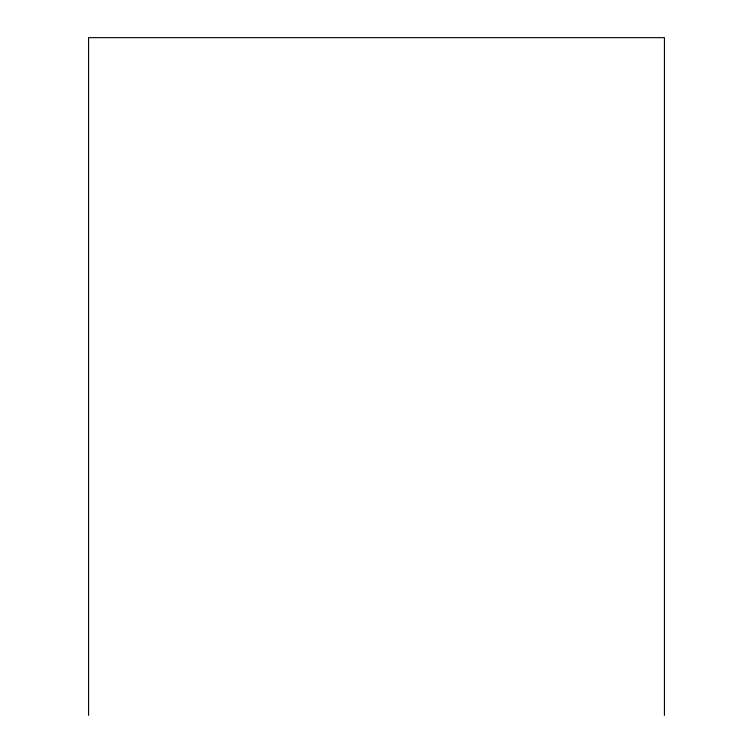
<?xml version="1.0" encoding="UTF-8"?>
<svg xmlns="http://www.w3.org/2000/svg" width="753" height="753" viewBox="0 0 753 753"><rect width="100%" height="100%" fill="white"/><g stroke="black" fill="none" stroke-linecap="round" stroke-linejoin="round"><path stroke-width="1.13" d="M664.438 715.35L664.438 37.65L88.562 37.65L88.562 715.35"/></g></svg>
